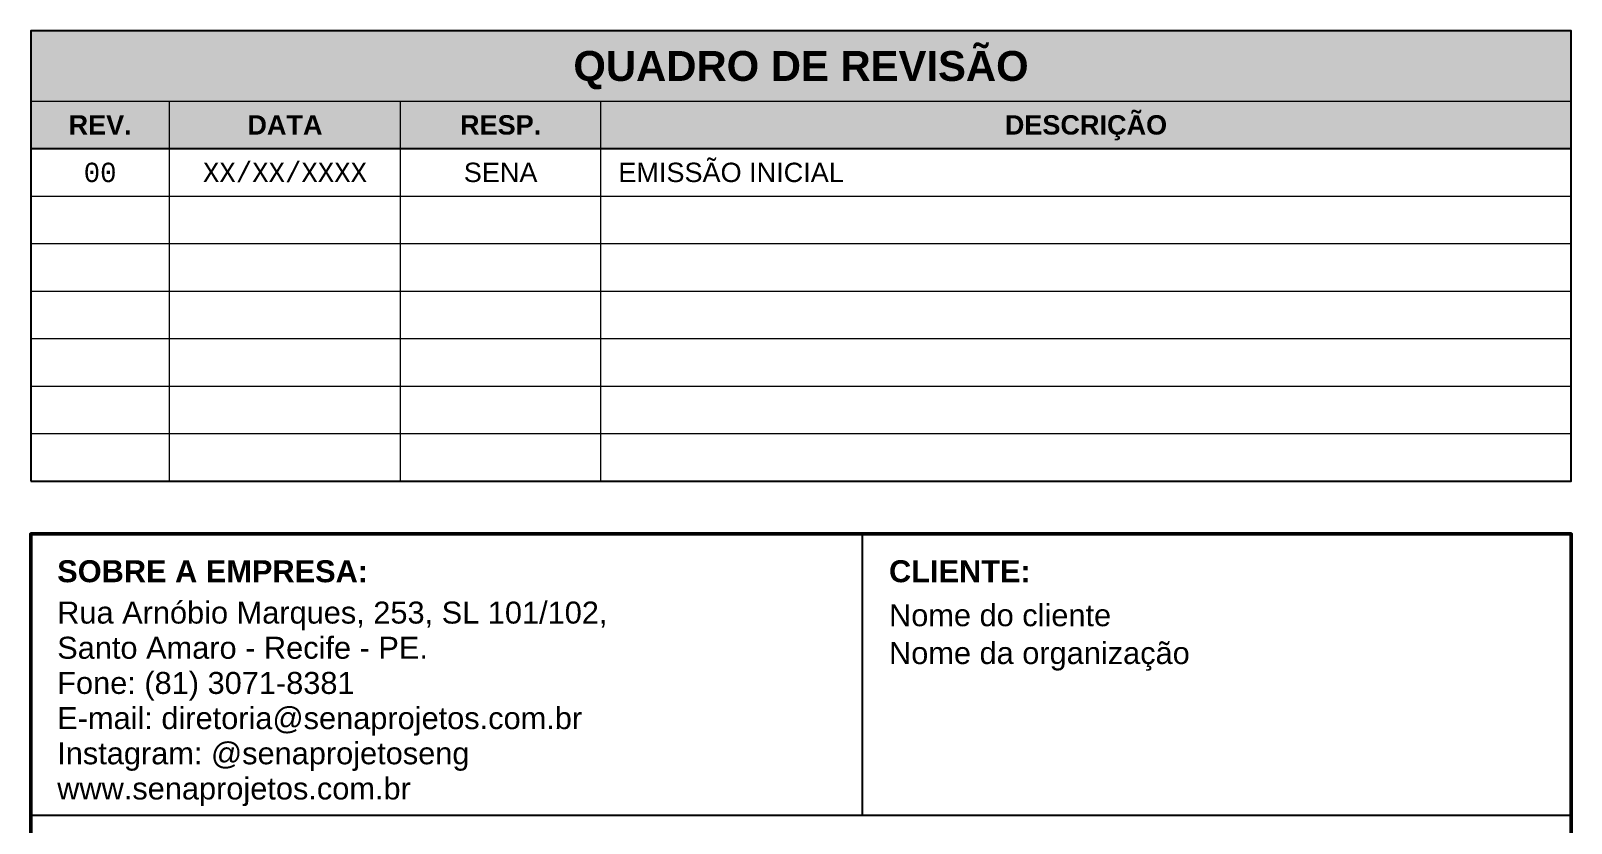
# Model space of a CAD drawing. Header units: millimetres. Extents: x 0 to 175, y 0 to 180.
# Drawn here: x 0 to 175, y 90.1 to 180.2 of the extents above; entities that cross this region are included whole.
import ezdxf
from ezdxf.enums import TextEntityAlignment as Align

# ---------------------------------------------------------------- set-up
doc = ezdxf.new("R2010")
doc.units = ezdxf.units.MM
for name, color, linetype, lineweight, true_color in [('SENA-CARIMBO-FUNDO', 7, 'Continuous', 13, 0x1c2d58), ('SENA-CARIMBO-GRADE', 7, 'Continuous', 13, 0xcacac8), ('SENA-CARIMBO-LINHAS', 7, 'Continuous', 25, 0x1c2d58), ('SENA-CARIMBO-MOLDURA', 7, 'Continuous', 50, 0x1c2d58), ('SENA-CARIMBO-TEXTO', 7, 'Continuous', 13, 0x1c2d58), ('SENA-CARIMBO-TEXTO-CAMPOS', 7, 'Continuous', 13, 0x1c2d58)]:
    doc.layers.add(name, color=color, linetype=linetype, lineweight=lineweight, true_color=true_color)
doc.styles.add('SENA_ARIAL', font='arial.ttf')
doc.styles.add('SENA_ARIAL_BOLD', font='arialbd.ttf')
doc.styles.add('SENA_MONO', font='lucon.ttf')

# ---------------------------------------------------------------- blocks, each defined once
blk = doc.blocks.new('SENA_CARIMBO')
at = {"layer": 'SENA-CARIMBO-LINHAS'}
for p, q in [((94.5, 91), (94.5, 123)), ((0, 91), (175, 91))]:
    blk.add_line(p, q, dxfattribs=at)
at = {"layer": 'SENA-CARIMBO-MOLDURA'}
blk.add_lwpolyline([(0, 0), (175, 0), (175, 123), (0, 123)], close=True, dxfattribs=at)
at = {"layer": 'SENA-CARIMBO-TEXTO'}
for s, style, p in [('SOBRE A EMPRESA:', 'SENA_ARIAL_BOLD', (3, 117.5)), ('CLIENTE:', 'SENA_ARIAL_BOLD', (97.5, 117.5)), ('Rua Arnóbio Marques, 253, SL 101/102,', 'SENA_ARIAL', (3, 112.8)), ('Santo Amaro - Recife - PE.', 'SENA_ARIAL', (3, 108.8)), ('Fone: (81) 3071-8381', 'SENA_ARIAL', (3, 104.8)), ('E-mail: diretoria@senaprojetos.com.br', 'SENA_ARIAL', (3, 100.8)), ('Instagram: @senaprojetoseng', 'SENA_ARIAL', (3, 96.8)), ('www.senaprojetos.com.br', 'SENA_ARIAL', (3, 92.8))]:
    blk.add_text(s, height=2.5, dxfattribs=dict(at, style=style)).set_placement(p)
at = {"layer": 'SENA-CARIMBO-TEXTO-CAMPOS'}
for tag, p, height, style in [('CLIENTE_NOME', (97.5, 112.5), 2.5, 'SENA_ARIAL'), ('CLIENTE_ORG', (97.5, 108.2), 2.5, 'SENA_ARIAL'), ('PROJETO', (29, 84), 2.5, 'SENA_ARIAL'), ('LOCAL', (29, 78.5), 2.5, 'SENA_ARIAL'), ('FASE', (29, 73), 2.5, 'SENA_ARIAL'), ('DISCIPLINA', (29, 67.5), 2.5, 'SENA_ARIAL'), ('ASSUNTO', (24, 59.4), 2.5, 'SENA_ARIAL'), ('ELABORADO_POR', (34, 41.5), 2.5, 'SENA_ARIAL'), ('ESCALA', (114.5, 17), 2.2, 'SENA_MONO'), ('ARQUIVO', (22, 4.6), 2.2, 'SENA_MONO'), ('DATA', (109.5, 4.6), 2.2, 'SENA_MONO')]:
    blk.add_attdef(tag, p, '', height=height, dxfattribs=dict(at, style=style))
for tag, height, style, p in [('RT_NOME', 2.5, 'SENA_ARIAL', (47.25, 20.4)), ('RT_CREA', 2.2, 'SENA_MONO', (47.25, 16.2)), ('FOLHA', 6.5, 'SENA_MONO', (155.68, 8.5))]:
    blk.add_attdef(tag, text='', height=height, dxfattribs=dict(at, style=style)).set_placement(p, align=Align.MIDDLE_CENTER)
blk = doc.blocks.new('SENA_QUADRO_REVISAO')
at = {"layer": 'SENA-CARIMBO-FUNDO', "true_color": 0x1c2d58}
h = blk.add_hatch(color=7, dxfattribs=at)
h.dxf.hatch_style = 1
h.paths.add_polyline_path([(0, 43.2), (175, 43.2), (175, 51.2), (0, 51.2)])
at = {"layer": 'SENA-CARIMBO-FUNDO', "true_color": 0xe4e8ed}
h = blk.add_hatch(color=7, dxfattribs=at)
h.dxf.hatch_style = 1
h.paths.add_polyline_path([(0, 37.8), (175, 37.8), (175, 43.2), (0, 43.2)])
at = {"layer": 'SENA-CARIMBO-GRADE'}
for p, q in [((0, 43.2), (175, 43.2)), ((0, 0), (0, 43.2)), ((15.75, 0), (15.75, 43.2)), ((42, 0), (42, 43.2)), ((64.75, 0), (64.75, 43.2)), ((175, 0), (175, 43.2)), ((0, 37.8), (175, 37.8)), ((0, 32.4), (175, 32.4)), ((0, 27), (175, 27)), ((0, 21.6), (175, 21.6)), ((0, 16.2), (175, 16.2)), ((0, 10.8), (175, 10.8)), ((0, 5.4), (175, 5.4)), ((0, 0), (175, 0))]:
    blk.add_line(p, q, dxfattribs=at)
at = {"layer": 'SENA-CARIMBO-LINHAS'}
blk.add_line((0, 37.8), (175, 37.8), dxfattribs=at)
blk.add_lwpolyline([(0, 0), (175, 0), (175, 51.2), (0, 51.2)], close=True, dxfattribs=at)
at = {"layer": 'SENA-CARIMBO-TEXTO', "true_color": 0xffffff, "style": 'SENA_ARIAL_BOLD'}
blk.add_text('QUADRO DE REVISÃO', height=3.4, dxfattribs=at).set_placement((87.5, 47.2), align=Align.MIDDLE_CENTER)
at = {"layer": 'SENA-CARIMBO-TEXTO', "style": 'SENA_ARIAL_BOLD'}
for s, p in [('DESCRIÇÃO', (119.875, 40.5)), ('REV.', (7.875, 40.5)), ('DATA', (28.875, 40.5)), ('RESP.', (53.375, 40.5))]:
    blk.add_text(s, height=2.2, dxfattribs=at).set_placement(p, align=Align.MIDDLE_CENTER)
at = {"layer": 'SENA-CARIMBO-TEXTO-CAMPOS'}
for tag, style, p in [('REV1_NUM', 'SENA_MONO', (7.875, 35.1)), ('REV1_DATA', 'SENA_MONO', (28.875, 35.1)), ('REV1_RESP', 'SENA_ARIAL', (53.375, 35.1)), ('REV2_NUM', 'SENA_MONO', (7.875, 29.7)), ('REV2_DATA', 'SENA_MONO', (28.875, 29.7)), ('REV2_RESP', 'SENA_ARIAL', (53.375, 29.7)), ('REV3_NUM', 'SENA_MONO', (7.875, 24.3)), ('REV3_DATA', 'SENA_MONO', (28.875, 24.3)), ('REV3_RESP', 'SENA_ARIAL', (53.375, 24.3)), ('REV4_NUM', 'SENA_MONO', (7.875, 18.9)), ('REV4_DATA', 'SENA_MONO', (28.875, 18.9)), ('REV4_RESP', 'SENA_ARIAL', (53.375, 18.9)), ('REV5_NUM', 'SENA_MONO', (7.875, 13.5)), ('REV5_DATA', 'SENA_MONO', (28.875, 13.5)), ('REV5_RESP', 'SENA_ARIAL', (53.375, 13.5)), ('REV6_NUM', 'SENA_MONO', (7.875, 8.1)), ('REV6_DATA', 'SENA_MONO', (28.875, 8.1)), ('REV6_RESP', 'SENA_ARIAL', (53.375, 8.1)), ('REV7_NUM', 'SENA_MONO', (7.875, 2.7)), ('REV7_DATA', 'SENA_MONO', (28.875, 2.7)), ('REV7_RESP', 'SENA_ARIAL', (53.375, 2.7))]:
    blk.add_attdef(tag, text='', height=2.2, dxfattribs=dict(at, style=style)).set_placement(p, align=Align.MIDDLE_CENTER)
at = {"layer": 'SENA-CARIMBO-TEXTO-CAMPOS', "style": 'SENA_ARIAL'}
for tag, p in [('REV1_DESC', (66.75, 35.1)), ('REV2_DESC', (66.75, 29.7)), ('REV3_DESC', (66.75, 24.3)), ('REV4_DESC', (66.75, 18.9)), ('REV5_DESC', (66.75, 13.5)), ('REV6_DESC', (66.75, 8.1)), ('REV7_DESC', (66.75, 2.7))]:
    blk.add_attdef(tag, text='', height=2.2, dxfattribs=at).set_placement(p, align=Align.MIDDLE_LEFT)

msp = doc.modelspace()

# ---------------------------------------------------------------- block references
msp.add_blockref('SENA_QUADRO_REVISAO', (0, 129)).add_auto_attribs({'REV1_NUM': '00', 'REV1_DATA': 'XX/XX/XXXX', 'REV1_RESP': 'SENA', 'REV1_DESC': 'EMISSÃO INICIAL'})
ref = msp.add_blockref('SENA_CARIMBO', (0, 0))
ref.add_attrib('CLIENTE_NOME', 'Nome do cliente', (97.5, 112.5), dxfattribs={"layer": 'SENA-CARIMBO-TEXTO-CAMPOS', "height": 2.5, "style": 'SENA_ARIAL'})
ref.add_attrib('CLIENTE_ORG', 'Nome da organização', (97.5, 108.2), dxfattribs={"layer": 'SENA-CARIMBO-TEXTO-CAMPOS', "height": 2.5, "style": 'SENA_ARIAL'})

doc.saveas('drawing.dxf')
